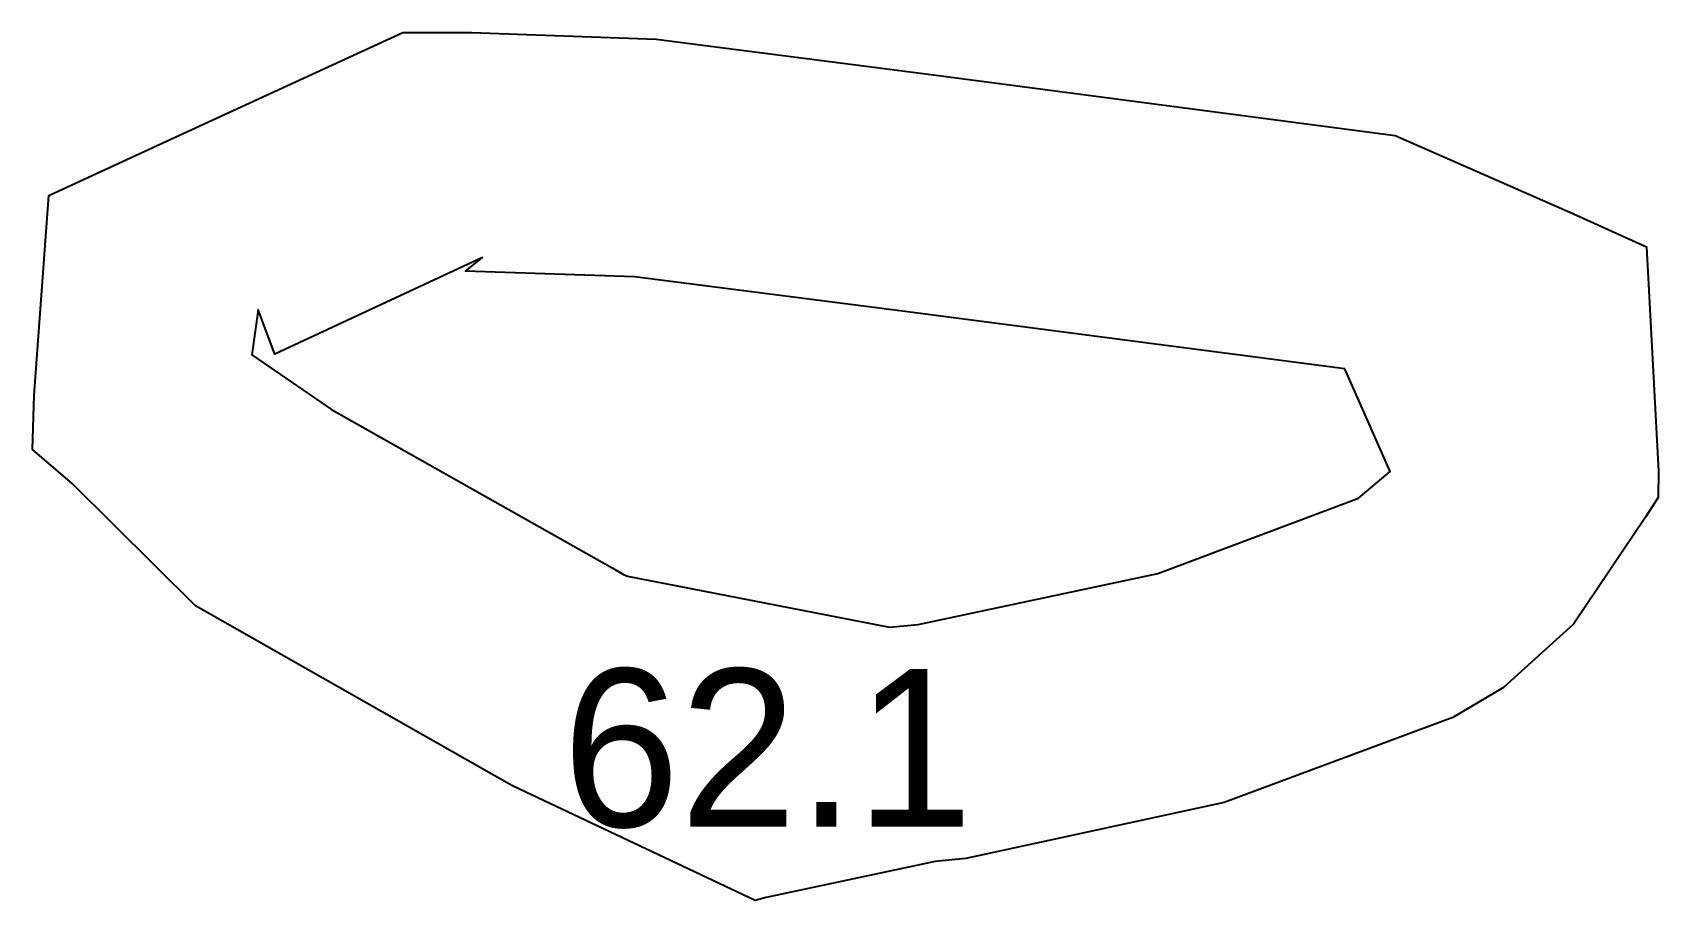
# Model space of a CAD drawing. Extents: x 82.5 to 134, y 1 to 28.5.
import ezdxf

# ---------------------------------------------------------------- set-up
doc = ezdxf.new("R2010")
doc.units = 0
doc.layers.get('0').update_dxf_attribs({"color": 255, "linetype": 'CONTINUOUS'})

msp = doc.modelspace()

# ---------------------------------------------------------------- linework, layer by layer
at = {"color": 1}
for points in [[(133.566, 13.1695), (131.286, 9.78202), (129.071, 7.76994), (127.457, 6.82102), (120.216, 4.12158), (112.028, 2.35113), (111.056, 2.26003), (105.7, 1.11907), (105.357, 1.01973), (98.0721, 4.46449), (97.6617, 4.65875), (97.0882, 4.98295), (87.6267, 10.3579), (83.7219, 14.2309), (82.4575, 15.3184), (82.5141, 17.0319), (82.9718, 23.3665), (86.9791, 25.2091), (94.1928, 28.5285), (96.3707, 28.5311), (102.216, 28.3177), (111.004, 27.193), (125.636, 25.2684), (131.172, 22.8345), (133.599, 21.7378), (133.977, 14.6322), (133.965, 13.79)], [(124.038, 17.8763), (110.028, 19.6936), (101.527, 20.7865), (96.1721, 20.9711), (96.7148, 21.3987), (90.1397, 18.3386), (89.6095, 19.7421), (89.402, 18.313), (91.9297, 16.5771), (100.823, 11.5591), (101.187, 11.3494), (101.305, 11.3012), (109.61, 9.6833), (110.522, 9.76231), (118.111, 11.3856), (124.469, 13.7733), (125.474, 14.6207)]]:
    msp.add_lwpolyline(points, close=True, dxfattribs=at)

# ---------------------------------------------------------------- texts
msp.add_text('62.1', height=5).set_placement((99.2435, 3.35973))

doc.saveas('drawing.dxf')
